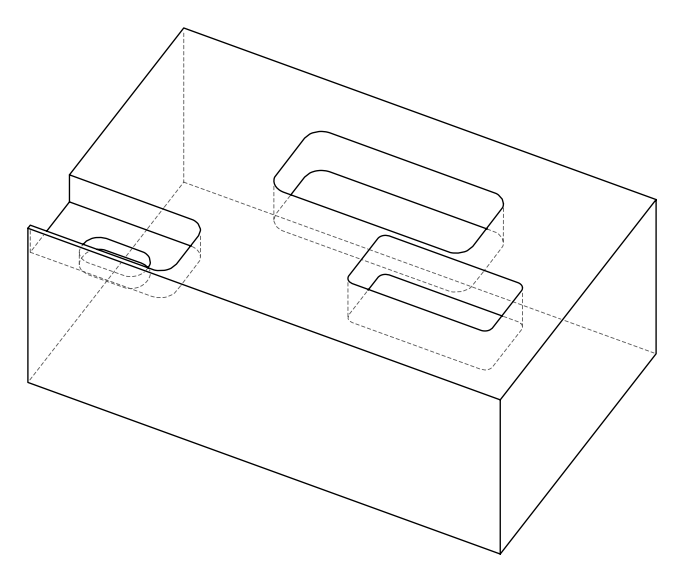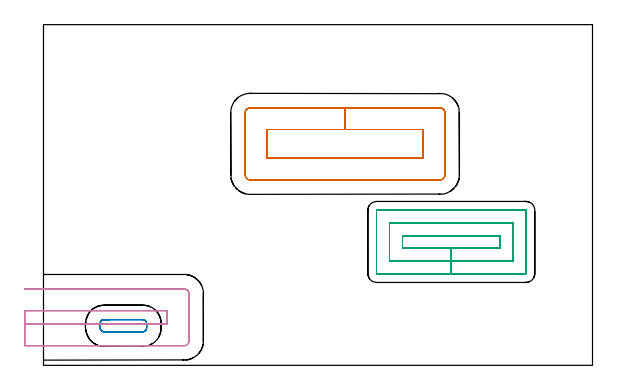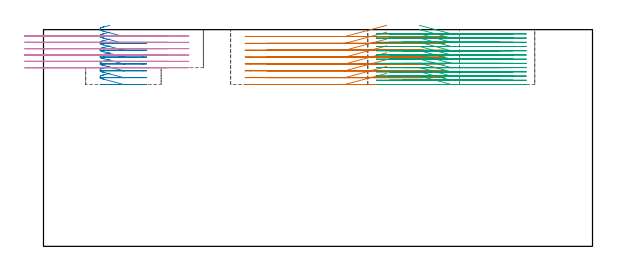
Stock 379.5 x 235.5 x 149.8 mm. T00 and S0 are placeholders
(PLAN: 4 operations, 2 tool changes, 39 min)
(1 MILL_RECTANGULAR_POCKET | POCKET_RECTANGULAR_STRAIGHT | UGT0201_094 | Follow Part, ap 5, ae 75% | 11.25 min | 412393 mm3)
(2 MILL_RECTANGULAR_POCKET_1 | POCKET_RECTANGULAR_STRAIGHT_1 | UGT0201_094 | Follow Part, ap 5, ae 75% | 2.21 min | 50944 mm3)
(3 MILL_RECTANGULAR_POCKET_2 | POCKET_RECTANGULAR_STRAIGHT_2 | NXT0201_011 | Follow Part, ap 3, ae 75% | 19.09 min | 243703 mm3)
(4 MILL_SLOT | SLOT_PARTIAL_RECTANGULAR | UGT0201_094 | Follow Part, ap 5, ae 75% | 6.45 min | 134705 mm3)
(TOOL UGT0201_094 | End mill 20 mm | D20 FL38 Z4)
(TOOL NXT0201_011 | ENDMILL 12mm [2P460-1200-NA 1630] | D12 FL38 Z6)
(OP 1 MILL_RECTANGULAR_POCKET)
G17 G21 G94 G90
T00 M6
G54
G17 G0 G90 X237.327 Y163. S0 M3
G43 Z159.8 H0
Z152.8
G94 G1 X208.45 Z145.062 F250.
X154.4 F500.
Y143.2
X262.5
Y163.
X208.45
Y178.
X142.9
G3 X139.4 Y174.5 R3.5
G1 Y131.7
G3 X142.9 Y128.2 R3.5
G1 X274.
G3 X277.5 Y131.7 R3.5
G1 Y174.5
G3 X274. Y178. R3.5
G1 X208.45
X207.45
G0 X237.327 Y163. Z148.062
G1 X208.45 Z140.325 F250.
X154.4 F500.
Y143.2
X262.5
Y163.
X208.45
Y178.
X142.9
G3 X139.4 Y174.5 R3.5
G1 Y131.7
G3 X142.9 Y128.2 R3.5
G1 X274.
G3 X277.5 Y131.7 R3.5
G1 Y174.5
G3 X274. Y178. R3.5
G1 X208.45
X207.45
G0 X237.327 Y163. Z143.325
G1 X208.45 Z135.587 F250.
X154.4 F500.
Y143.2
X262.5
Y163.
X208.45
Y178.
X142.9
G3 X139.4 Y174.5 R3.5
G1 Y131.7
G3 X142.9 Y128.2 R3.5
G1 X274.
G3 X277.5 Y131.7 R3.5
G1 Y174.5
G3 X274. Y178. R3.5
G1 X208.45
X207.45
G0 X237.327 Y163. Z138.587
G1 X208.45 Z130.85 F250.
X154.4 F500.
Y143.2
X262.5
Y163.
X208.45
Y178.
X142.9
G3 X139.4 Y174.5 R3.5
G1 Y131.7
G3 X142.9 Y128.2 R3.5
G1 X274.
G3 X277.5 Y131.7 R3.5
G1 Y174.5
G3 X274. Y178. R3.5
G1 X208.45
X207.45
G0 X237.327 Y163. Z133.85
G1 X208.45 Z126.112 F250.
X154.4 F500.
Y143.2
X262.5
Y163.
X208.45
Y178.
X142.9
G3 X139.4 Y174.5 R3.5
G1 Y131.7
G3 X142.9 Y128.2 R3.5
G1 X274.
G3 X277.5 Y131.7 R3.5
G1 Y174.5
G3 X274. Y178. R3.5
G1 X208.45
X207.45
G0 X237.327 Y163. Z129.112
G1 X208.45 Z121.375 F250.
X154.4 F500.
Y143.2
X262.5
Y163.
X208.45
Y178.
X142.9
G3 X139.4 Y174.5 R3.5
G1 Y131.7
G3 X142.9 Y128.2 R3.5
G1 X274.
G3 X277.5 Y131.7 R3.5
G1 Y174.5
G3 X274. Y178. R3.5
G1 X208.45
X207.45
G0 X237.327 Y163. Z124.375
G1 X208.45 Z116.637 F250.
X154.4 F500.
Y143.2
X262.5
Y163.
X208.45
Y178.
X142.9
G3 X139.4 Y174.5 R3.5
G1 Y131.7
G3 X142.9 Y128.2 R3.5
G1 X274.
G3 X277.5 Y131.7 R3.5
G1 Y174.5
G3 X274. Y178. R3.5
G1 X208.45
X207.45
G0 X237.327 Y163. Z119.637
G1 X208.45 Z111.9 F250.
X154.4 F500.
Y143.2
X262.5
Y163.
X208.45
Y178.
X142.9
G3 X139.4 Y174.5 R3.5
G1 Y131.7
G3 X142.9 Y128.2 R3.5
G1 X274.
G3 X277.5 Y131.7 R3.5
G1 Y174.5
G3 X274. Y178. R3.5
G1 X208.45
X207.45
G0 Z159.8
M5
M2
(OP 2 MILL_RECTANGULAR_POCKET_1)
G17 G21 G94 G90
T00 M6
G54
G17 G0 G90 X45.851 Y31.6 S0 M3
G43 Z159.8 H0
Z152.8
G94 G1 X41.8 Z151.714 F250.
X41.639 Z151.671
X41.225 Y31.541 Z151.559
X40.825 Y31.416 Z151.447
X40.451 Y31.229 Z151.335
X40.112 Y30.984 Z151.223
X39.816 Y30.688 Z151.111
X39.571 Y30.349 Z150.999
X39.384 Y29.975 Z150.886
X39.259 Y29.575 Z150.774
X39.2 Y29.161 Z150.662
Y25.639 Z149.718
X39.259 Y25.225 Z149.606
X39.384 Y24.825 Z149.494
X39.571 Y24.451 Z149.382
X39.816 Y24.112 Z149.27
X40.112 Y23.816 Z149.158
X40.451 Y23.571 Z149.046
X40.825 Y23.384 Z148.934
X41.225 Y23.259 Z148.822
X41.639 Y23.2 Z148.71
X41.8 Z148.666
X55.25 Z145.062
X68.7 F500.
G3 X71.3 Y25.8 R2.6
G1 Y29.
G3 X68.7 Y31.6 R2.6
G1 X41.8
G3 X39.2 Y29. R2.6
G1 Y25.8
G3 X41.8 Y23.2 R2.6
G1 X55.25
X56.25
G0 X45.851 Y31.6 Z148.062
G1 X41.8 Z146.977 F250.
X41.639 Z146.934
X41.225 Y31.541 Z146.822
X40.825 Y31.416 Z146.709
X40.451 Y31.229 Z146.597
X40.112 Y30.984 Z146.485
X39.816 Y30.688 Z146.373
X39.571 Y30.349 Z146.261
X39.384 Y29.975 Z146.149
X39.259 Y29.575 Z146.037
X39.2 Y29.161 Z145.925
Y25.639 Z144.981
X39.259 Y25.225 Z144.869
X39.384 Y24.825 Z144.757
X39.571 Y24.451 Z144.645
X39.816 Y24.112 Z144.533
X40.112 Y23.816 Z144.42
X40.451 Y23.571 Z144.308
X40.825 Y23.384 Z144.196
X41.225 Y23.259 Z144.084
X41.639 Y23.2 Z143.972
X41.8 Z143.929
X55.25 Z140.325
X68.7 F500.
G3 X71.3 Y25.8 R2.6
G1 Y29.
G3 X68.7 Y31.6 R2.6
G1 X41.8
G3 X39.2 Y29. R2.6
G1 Y25.8
G3 X41.8 Y23.2 R2.6
G1 X55.25
X56.25
G0 X45.851 Y31.6 Z143.325
G1 X41.8 Z142.239 F250.
X41.639 Z142.196
X41.225 Y31.541 Z142.084
X40.825 Y31.416 Z141.972
X40.451 Y31.229 Z141.86
X40.112 Y30.984 Z141.748
X39.816 Y30.688 Z141.636
X39.571 Y30.349 Z141.524
X39.384 Y29.975 Z141.411
X39.259 Y29.575 Z141.299
X39.2 Y29.161 Z141.187
Y25.639 Z140.243
X39.259 Y25.225 Z140.131
X39.384 Y24.825 Z140.019
X39.571 Y24.451 Z139.907
X39.816 Y24.112 Z139.795
X40.112 Y23.816 Z139.683
X40.451 Y23.571 Z139.571
X40.825 Y23.384 Z139.459
X41.225 Y23.259 Z139.347
X41.639 Y23.2 Z139.235
X41.8 Z139.191
X55.25 Z135.587
X68.7 F500.
G3 X71.3 Y25.8 R2.6
G1 Y29.
G3 X68.7 Y31.6 R2.6
G1 X41.8
G3 X39.2 Y29. R2.6
G1 Y25.8
G3 X41.8 Y23.2 R2.6
G1 X55.25
X56.25
G0 X45.851 Y31.6 Z138.587
G1 X41.8 Z137.502 F250.
X41.639 Z137.459
X41.225 Y31.541 Z137.347
X40.825 Y31.416 Z137.234
X40.451 Y31.229 Z137.122
X40.112 Y30.984 Z137.01
X39.816 Y30.688 Z136.898
X39.571 Y30.349 Z136.786
X39.384 Y29.975 Z136.674
X39.259 Y29.575 Z136.562
X39.2 Y29.161 Z136.45
Y25.639 Z135.506
X39.259 Y25.225 Z135.394
X39.384 Y24.825 Z135.282
X39.571 Y24.451 Z135.17
X39.816 Y24.112 Z135.058
X40.112 Y23.816 Z134.945
X40.451 Y23.571 Z134.833
X40.825 Y23.384 Z134.721
X41.225 Y23.259 Z134.609
X41.639 Y23.2 Z134.497
X41.8 Z134.454
X55.25 Z130.85
X68.7 F500.
G3 X71.3 Y25.8 R2.6
G1 Y29.
G3 X68.7 Y31.6 R2.6
G1 X41.8
G3 X39.2 Y29. R2.6
G1 Y25.8
G3 X41.8 Y23.2 R2.6
G1 X55.25
X56.25
G0 X45.851 Y31.6 Z133.85
G1 X41.8 Z132.764 F250.
X41.639 Z132.721
X41.225 Y31.541 Z132.609
X40.825 Y31.416 Z132.497
X40.451 Y31.229 Z132.385
X40.112 Y30.984 Z132.273
X39.816 Y30.688 Z132.161
X39.571 Y30.349 Z132.049
X39.384 Y29.975 Z131.937
X39.259 Y29.575 Z131.824
X39.2 Y29.161 Z131.712
Y25.639 Z130.768
X39.259 Y25.225 Z130.656
X39.384 Y24.825 Z130.544
X39.571 Y24.451 Z130.432
X39.816 Y24.112 Z130.32
X40.112 Y23.816 Z130.208
X40.451 Y23.571 Z130.096
X40.825 Y23.384 Z129.984
X41.225 Y23.259 Z129.872
X41.639 Y23.2 Z129.76
X41.8 Z129.716
X55.25 Z126.112
X68.7 F500.
G3 X71.3 Y25.8 R2.6
G1 Y29.
G3 X68.7 Y31.6 R2.6
G1 X41.8
G3 X39.2 Y29. R2.6
G1 Y25.8
G3 X41.8 Y23.2 R2.6
G1 X55.25
X56.25
G0 X45.851 Y31.6 Z129.112
G1 X41.8 Z128.027 F250.
X41.639 Z127.984
X41.225 Y31.541 Z127.872
X40.825 Y31.416 Z127.759
X40.451 Y31.229 Z127.647
X40.112 Y30.984 Z127.535
X39.816 Y30.688 Z127.423
X39.571 Y30.349 Z127.311
X39.384 Y29.975 Z127.199
X39.259 Y29.575 Z127.087
X39.2 Y29.161 Z126.975
Y25.639 Z126.031
X39.259 Y25.225 Z125.919
X39.384 Y24.825 Z125.807
X39.571 Y24.451 Z125.695
X39.816 Y24.112 Z125.583
X40.112 Y23.816 Z125.47
X40.451 Y23.571 Z125.358
X40.825 Y23.384 Z125.246
X41.225 Y23.259 Z125.134
X41.639 Y23.2 Z125.022
X41.8 Z124.979
X55.25 Z121.375
X68.7 F500.
G3 X71.3 Y25.8 R2.6
G1 Y29.
G3 X68.7 Y31.6 R2.6
G1 X41.8
G3 X39.2 Y29. R2.6
G1 Y25.8
G3 X41.8 Y23.2 R2.6
G1 X55.25
X56.25
G0 X45.851 Y31.6 Z124.375
G1 X41.8 Z123.289 F250.
X41.639 Z123.246
X41.225 Y31.541 Z123.134
X40.825 Y31.416 Z123.022
X40.451 Y31.229 Z122.91
X40.112 Y30.984 Z122.798
X39.816 Y30.688 Z122.686
X39.571 Y30.349 Z122.574
X39.384 Y29.975 Z122.462
X39.259 Y29.575 Z122.349
X39.2 Y29.161 Z122.237
Y25.639 Z121.293
X39.259 Y25.225 Z121.181
X39.384 Y24.825 Z121.069
X39.571 Y24.451 Z120.957
X39.816 Y24.112 Z120.845
X40.112 Y23.816 Z120.733
X40.451 Y23.571 Z120.621
X40.825 Y23.384 Z120.509
X41.225 Y23.259 Z120.397
X41.639 Y23.2 Z120.285
X41.8 Z120.241
X55.25 Z116.637
X68.7 F500.
G3 X71.3 Y25.8 R2.6
G1 Y29.
G3 X68.7 Y31.6 R2.6
G1 X41.8
G3 X39.2 Y29. R2.6
G1 Y25.8
G3 X41.8 Y23.2 R2.6
G1 X55.25
X56.25
G0 X45.851 Y31.6 Z119.637
G1 X41.8 Z118.552 F250.
X41.639 Z118.509
X41.225 Y31.541 Z118.397
X40.825 Y31.416 Z118.285
X40.451 Y31.229 Z118.172
X40.112 Y30.984 Z118.06
X39.816 Y30.688 Z117.948
X39.571 Y30.349 Z117.836
X39.384 Y29.975 Z117.724
X39.259 Y29.575 Z117.612
X39.2 Y29.161 Z117.5
Y25.639 Z116.556
X39.259 Y25.225 Z116.444
X39.384 Y24.825 Z116.332
X39.571 Y24.451 Z116.22
X39.816 Y24.112 Z116.108
X40.112 Y23.816 Z115.996
X40.451 Y23.571 Z115.883
X40.825 Y23.384 Z115.771
X41.225 Y23.259 Z115.659
X41.639 Y23.2 Z115.547
X41.8 Z115.504
X55.25 Z111.9
X68.7 F500.
G3 X71.3 Y25.8 R2.6
G1 Y29.
G3 X68.7 Y31.6 R2.6
G1 X41.8
G3 X39.2 Y29. R2.6
G1 Y25.8
G3 X41.8 Y23.2 R2.6
G1 X55.25
X56.25
G0 Z159.8
M5
M2
(OP 3 MILL_RECTANGULAR_POCKET_2)
G17 G21 G94 G90
T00 M6
G54
G17 G0 G90 X259.824 Y81.3 S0 M3
G43 Z159.8 H1
Z152.8
G94 G1 X281.9 Z146.885 F250.
X315.6 F500.
Y89.3
X248.2
Y81.3
X281.9
Y72.3
X324.6
Y98.3
X239.2
Y72.3
X281.9
Y63.3
X333.4
G3 X333.6 Y63.5 R0.2
G1 Y107.1
G3 X333.4 Y107.3 R0.2
G1 X230.4
G3 X230.2 Y107.1 R0.2
G1 Y63.5
G3 X230.4 Y63.3 R0.2
G1 X281.9
X282.9
G0 X259.824 Y81.3 Z149.885
G1 X281.9 Z143.969 F250.
X315.6 F500.
Y89.3
X248.2
Y81.3
X281.9
Y72.3
X324.6
Y98.3
X239.2
Y72.3
X281.9
Y63.3
X333.4
G3 X333.6 Y63.5 R0.2
G1 Y107.1
G3 X333.4 Y107.3 R0.2
G1 X230.4
G3 X230.2 Y107.1 R0.2
G1 Y63.5
G3 X230.4 Y63.3 R0.2
G1 X281.9
X282.9
G0 X259.824 Y81.3 Z146.969
G1 X281.9 Z141.054 F250.
X315.6 F500.
Y89.3
X248.2
Y81.3
X281.9
Y72.3
X324.6
Y98.3
X239.2
Y72.3
X281.9
Y63.3
X333.4
G3 X333.6 Y63.5 R0.2
G1 Y107.1
G3 X333.4 Y107.3 R0.2
G1 X230.4
G3 X230.2 Y107.1 R0.2
G1 Y63.5
G3 X230.4 Y63.3 R0.2
G1 X281.9
X282.9
G0 X259.824 Y81.3 Z144.054
G1 X281.9 Z138.138 F250.
X315.6 F500.
Y89.3
X248.2
Y81.3
X281.9
Y72.3
X324.6
Y98.3
X239.2
Y72.3
X281.9
Y63.3
X333.4
G3 X333.6 Y63.5 R0.2
G1 Y107.1
G3 X333.4 Y107.3 R0.2
G1 X230.4
G3 X230.2 Y107.1 R0.2
G1 Y63.5
G3 X230.4 Y63.3 R0.2
G1 X281.9
X282.9
G0 X259.824 Y81.3 Z141.138
G1 X281.9 Z135.223 F250.
X315.6 F500.
Y89.3
X248.2
Y81.3
X281.9
Y72.3
X324.6
Y98.3
X239.2
Y72.3
X281.9
Y63.3
X333.4
G3 X333.6 Y63.5 R0.2
G1 Y107.1
G3 X333.4 Y107.3 R0.2
G1 X230.4
G3 X230.2 Y107.1 R0.2
G1 Y63.5
G3 X230.4 Y63.3 R0.2
G1 X281.9
X282.9
G0 X259.824 Y81.3 Z138.223
G1 X281.9 Z132.308 F250.
X315.6 F500.
Y89.3
X248.2
Y81.3
X281.9
Y72.3
X324.6
Y98.3
X239.2
Y72.3
X281.9
Y63.3
X333.4
G3 X333.6 Y63.5 R0.2
G1 Y107.1
G3 X333.4 Y107.3 R0.2
G1 X230.4
G3 X230.2 Y107.1 R0.2
G1 Y63.5
G3 X230.4 Y63.3 R0.2
G1 X281.9
X282.9
G0 X259.824 Y81.3 Z135.308
G1 X281.9 Z129.392 F250.
X315.6 F500.
Y89.3
X248.2
Y81.3
X281.9
Y72.3
X324.6
Y98.3
X239.2
Y72.3
X281.9
Y63.3
X333.4
G3 X333.6 Y63.5 R0.2
G1 Y107.1
G3 X333.4 Y107.3 R0.2
G1 X230.4
G3 X230.2 Y107.1 R0.2
G1 Y63.5
G3 X230.4 Y63.3 R0.2
G1 X281.9
X282.9
G0 X259.824 Y81.3 Z132.392
G1 X281.9 Z126.477 F250.
X315.6 F500.
Y89.3
X248.2
Y81.3
X281.9
Y72.3
X324.6
Y98.3
X239.2
Y72.3
X281.9
Y63.3
X333.4
G3 X333.6 Y63.5 R0.2
G1 Y107.1
G3 X333.4 Y107.3 R0.2
G1 X230.4
G3 X230.2 Y107.1 R0.2
G1 Y63.5
G3 X230.4 Y63.3 R0.2
G1 X281.9
X282.9
G0 X259.824 Y81.3 Z129.477
G1 X281.9 Z123.562 F250.
X315.6 F500.
Y89.3
X248.2
Y81.3
X281.9
Y72.3
X324.6
Y98.3
X239.2
Y72.3
X281.9
Y63.3
X333.4
G3 X333.6 Y63.5 R0.2
G1 Y107.1
G3 X333.4 Y107.3 R0.2
G1 X230.4
G3 X230.2 Y107.1 R0.2
G1 Y63.5
G3 X230.4 Y63.3 R0.2
G1 X281.9
X282.9
G0 X259.824 Y81.3 Z126.562
G1 X281.9 Z120.646 F250.
X315.6 F500.
Y89.3
X248.2
Y81.3
X281.9
Y72.3
X324.6
Y98.3
X239.2
Y72.3
X281.9
Y63.3
X333.4
G3 X333.6 Y63.5 R0.2
G1 Y107.1
G3 X333.4 Y107.3 R0.2
G1 X230.4
G3 X230.2 Y107.1 R0.2
G1 Y63.5
G3 X230.4 Y63.3 R0.2
G1 X281.9
X282.9
G0 X259.824 Y81.3 Z123.646
G1 X281.9 Z117.731 F250.
X315.6 F500.
Y89.3
X248.2
Y81.3
X281.9
Y72.3
X324.6
Y98.3
X239.2
Y72.3
X281.9
Y63.3
X333.4
G3 X333.6 Y63.5 R0.2
G1 Y107.1
G3 X333.4 Y107.3 R0.2
G1 X230.4
G3 X230.2 Y107.1 R0.2
G1 Y63.5
G3 X230.4 Y63.3 R0.2
G1 X281.9
X282.9
G0 X259.824 Y81.3 Z120.731
G1 X281.9 Z114.815 F250.
X315.6 F500.
Y89.3
X248.2
Y81.3
X281.9
Y72.3
X324.6
Y98.3
X239.2
Y72.3
X281.9
Y63.3
X333.4
G3 X333.6 Y63.5 R0.2
G1 Y107.1
G3 X333.4 Y107.3 R0.2
G1 X230.4
G3 X230.2 Y107.1 R0.2
G1 Y63.5
G3 X230.4 Y63.3 R0.2
G1 X281.9
X282.9
G0 X259.824 Y81.3 Z117.815
G1 X281.9 Z111.9 F250.
X315.6 F500.
Y89.3
X248.2
Y81.3
X281.9
Y72.3
X324.6
Y98.3
X239.2
Y72.3
X281.9
Y63.3
X333.4
G3 X333.6 Y63.5 R0.2
G1 Y107.1
G3 X333.4 Y107.3 R0.2
G1 X230.4
G3 X230.2 Y107.1 R0.2
G1 Y63.5
G3 X230.4 Y63.3 R0.2
G1 X281.9
X282.9
G0 Z159.8
M5
M2
(OP 4 MILL_SLOT)
G17 G21 G94 G90
T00 M6
G54
G17 G0 G90 X-13. Y28.6 S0 M3
G43 Z159.8 H0
Z145.417
G94 G1 X-10. F250.
X39.191 F500.
X42.191 F250.
X68.303 F500.
X71.303 F250.
X85.5 F500.
Y37.8
X-10.
X-13. F250.
Y13.6
X-10.
X97.3 F500.
G3 X100.5 Y16.8 R3.2
G1 Y49.6
G3 X97.3 Y52.8 R3.2
G1 X-10.
X-13. F250.
G0 Y28.6 Z141.033
G1 X-10.
X39.191 F500.
X42.191 F250.
X68.303 F500.
X71.303 F250.
X85.5 F500.
Y37.8
X-10.
X-13. F250.
Y13.6
X-10.
X97.3 F500.
G3 X100.5 Y16.8 R3.2
G1 Y49.6
G3 X97.3 Y52.8 R3.2
G1 X-10.
X-13. F250.
G0 Y28.6 Z136.65
G1 X-10.
X39.191 F500.
X42.191 F250.
X68.303 F500.
X71.303 F250.
X85.5 F500.
Y37.8
X-10.
X-13. F250.
Y13.6
X-10.
X97.3 F500.
G3 X100.5 Y16.8 R3.2
G1 Y49.6
G3 X97.3 Y52.8 R3.2
G1 X-10.
X-13. F250.
G0 Y28.6 Z132.267
G1 X-10.
X39.191 F500.
X42.191 F250.
X68.303 F500.
X71.303 F250.
X85.5 F500.
Y37.8
X-10.
X-13. F250.
Y13.6
X-10.
X97.3 F500.
G3 X100.5 Y16.8 R3.2
G1 Y49.6
G3 X97.3 Y52.8 R3.2
G1 X-10.
X-13. F250.
G0 Y28.6 Z127.883
G1 X-10.
X39.191 F500.
X42.191 F250.
X68.303 F500.
X71.303 F250.
X85.5 F500.
Y37.8
X-10.
X-13. F250.
Y13.6
X-10.
X97.3 F500.
G3 X100.5 Y16.8 R3.2
G1 Y49.6
G3 X97.3 Y52.8 R3.2
G1 X-10.
X-13. F250.
G0 Y28.6 Z123.5
G1 X-10.
X39.191 F500.
X42.191 F250.
X68.303 F500.
X71.303 F250.
X85.5 F500.
Y37.8
X-10.
X-13. F250.
Y13.6
X-10.
X97.3 F500.
G3 X100.5 Y16.8 R3.2
G1 Y49.6
G3 X97.3 Y52.8 R3.2
G1 X-10.
X-13. F250.
G0 Z159.8
M5
M2
